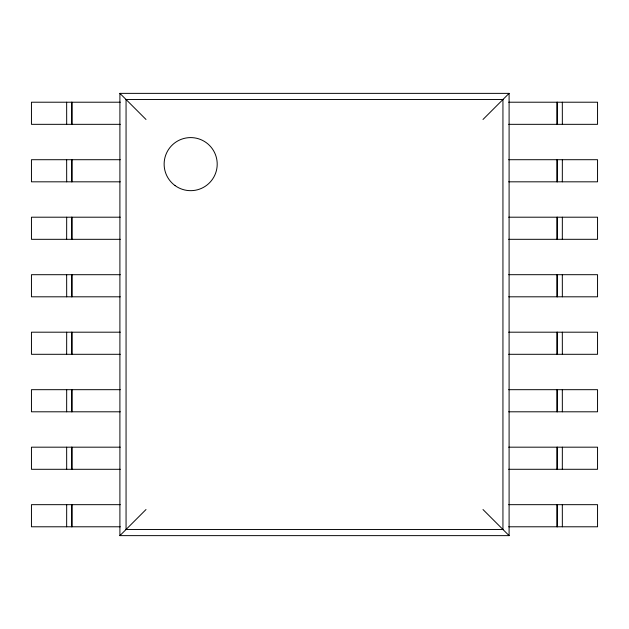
<?xml version="1.0" encoding="UTF-8"?>
<svg xmlns="http://www.w3.org/2000/svg" width="629" height="629" viewBox="0 0 629 629"><rect width="100%" height="100%" fill="white"/><g stroke="black" fill="none" stroke-linecap="round" stroke-linejoin="round"><path stroke-width="0.94" d="M125.831 529.476L503.169 529.476M503.169 99.524L125.831 99.524M482.993 119.471L509.097 93.367L119.903 93.367L119.903 535.633L509.097 535.633L509.097 93.367M119.903 535.633L146.007 509.529M502.941 99.296L502.941 529.704M126.059 529.704L126.059 99.296M120.296 102.213L31.45 102.213L31.45 124.33L120.296 124.33M508.704 102.213L597.55 102.213L597.55 124.33L508.704 124.33M120.296 159.711L31.45 159.711L31.45 181.82L120.296 181.82M508.704 159.711L597.55 159.703L597.55 181.82L508.704 181.82M120.296 217.202L31.45 217.202L31.45 239.319L120.296 239.319M508.704 217.202L597.55 217.202L597.55 239.311L508.704 239.319M120.296 274.7L31.45 274.7L31.45 296.809L120.296 296.809M508.704 274.692L597.55 274.692L597.55 296.809L508.704 296.809M120.296 332.191L31.45 332.191L31.45 354.3L120.296 354.3M508.704 332.191L597.55 332.191L597.55 354.3L508.704 354.3M120.296 389.681L31.45 389.681L31.45 411.798L120.296 411.798M508.704 389.681L597.55 389.681L597.55 411.798L508.704 411.798M120.296 447.18L31.45 447.18L31.45 469.297L120.296 469.297M508.704 447.18L597.55 447.18L597.55 469.289L508.704 469.289M120.296 504.67L31.45 504.67L31.45 526.788L120.296 526.788M508.704 504.67L597.55 504.67L597.55 526.788L508.704 526.788M119.903 93.367L146.007 119.471M482.993 509.529L509.097 535.633M562.318 102.213L562.35 124.322M562.35 159.703L562.318 181.82M562.35 217.202L562.318 239.319M562.318 274.692L562.35 296.809M562.318 332.191L562.35 354.3M562.318 389.681L562.35 411.798M562.35 447.18L562.318 469.289M562.318 504.67L562.35 526.788M557.176 102.213L557.176 124.33M557.176 159.703L557.176 181.82M557.176 217.202L557.176 239.319M557.176 274.692L557.176 296.809M557.176 332.191L557.176 354.3M557.176 389.681L557.176 411.798M557.176 447.18L557.176 469.289M557.176 504.67L557.176 526.788M557.082 102.213L557.082 124.33M557.082 159.703L557.082 181.82M557.082 217.202L557.082 239.319M557.082 274.692L557.082 296.809M557.082 332.191L557.082 354.3M557.082 389.681L557.082 411.798M557.082 447.18L557.082 469.289M557.082 504.67L557.082 526.788M71.918 102.213L71.918 124.33M71.918 159.711L71.918 181.82M71.918 217.202L71.918 239.319M71.918 274.7L71.918 296.809M71.918 332.191L71.918 354.3M71.918 389.681L71.918 411.798M71.918 447.18L71.918 469.297M71.918 504.678L71.918 526.788M71.824 102.213L71.824 124.33M71.824 159.711L71.824 181.82M71.824 217.202L71.824 239.319M71.824 274.7L71.824 296.809M71.824 332.191L71.824 354.3M71.824 389.681L71.824 411.798M71.824 447.18L71.824 469.297M71.824 504.678L71.824 526.788M66.65 102.213L66.682 124.33M66.65 159.711L66.682 181.82M66.682 217.202L66.65 239.319M66.65 274.7L66.682 296.809M66.682 332.191L66.65 354.3M66.682 389.681L66.65 411.798M66.65 447.18L66.682 469.297M66.682 504.67L66.65 526.788M175.066 185.594A26.536 26.536 0 0 0 217.06 166.905A26.536 26.536 0 0 0 179.87 139.89A26.536 26.536 0 0 0 175.066 185.594"/></g></svg>
